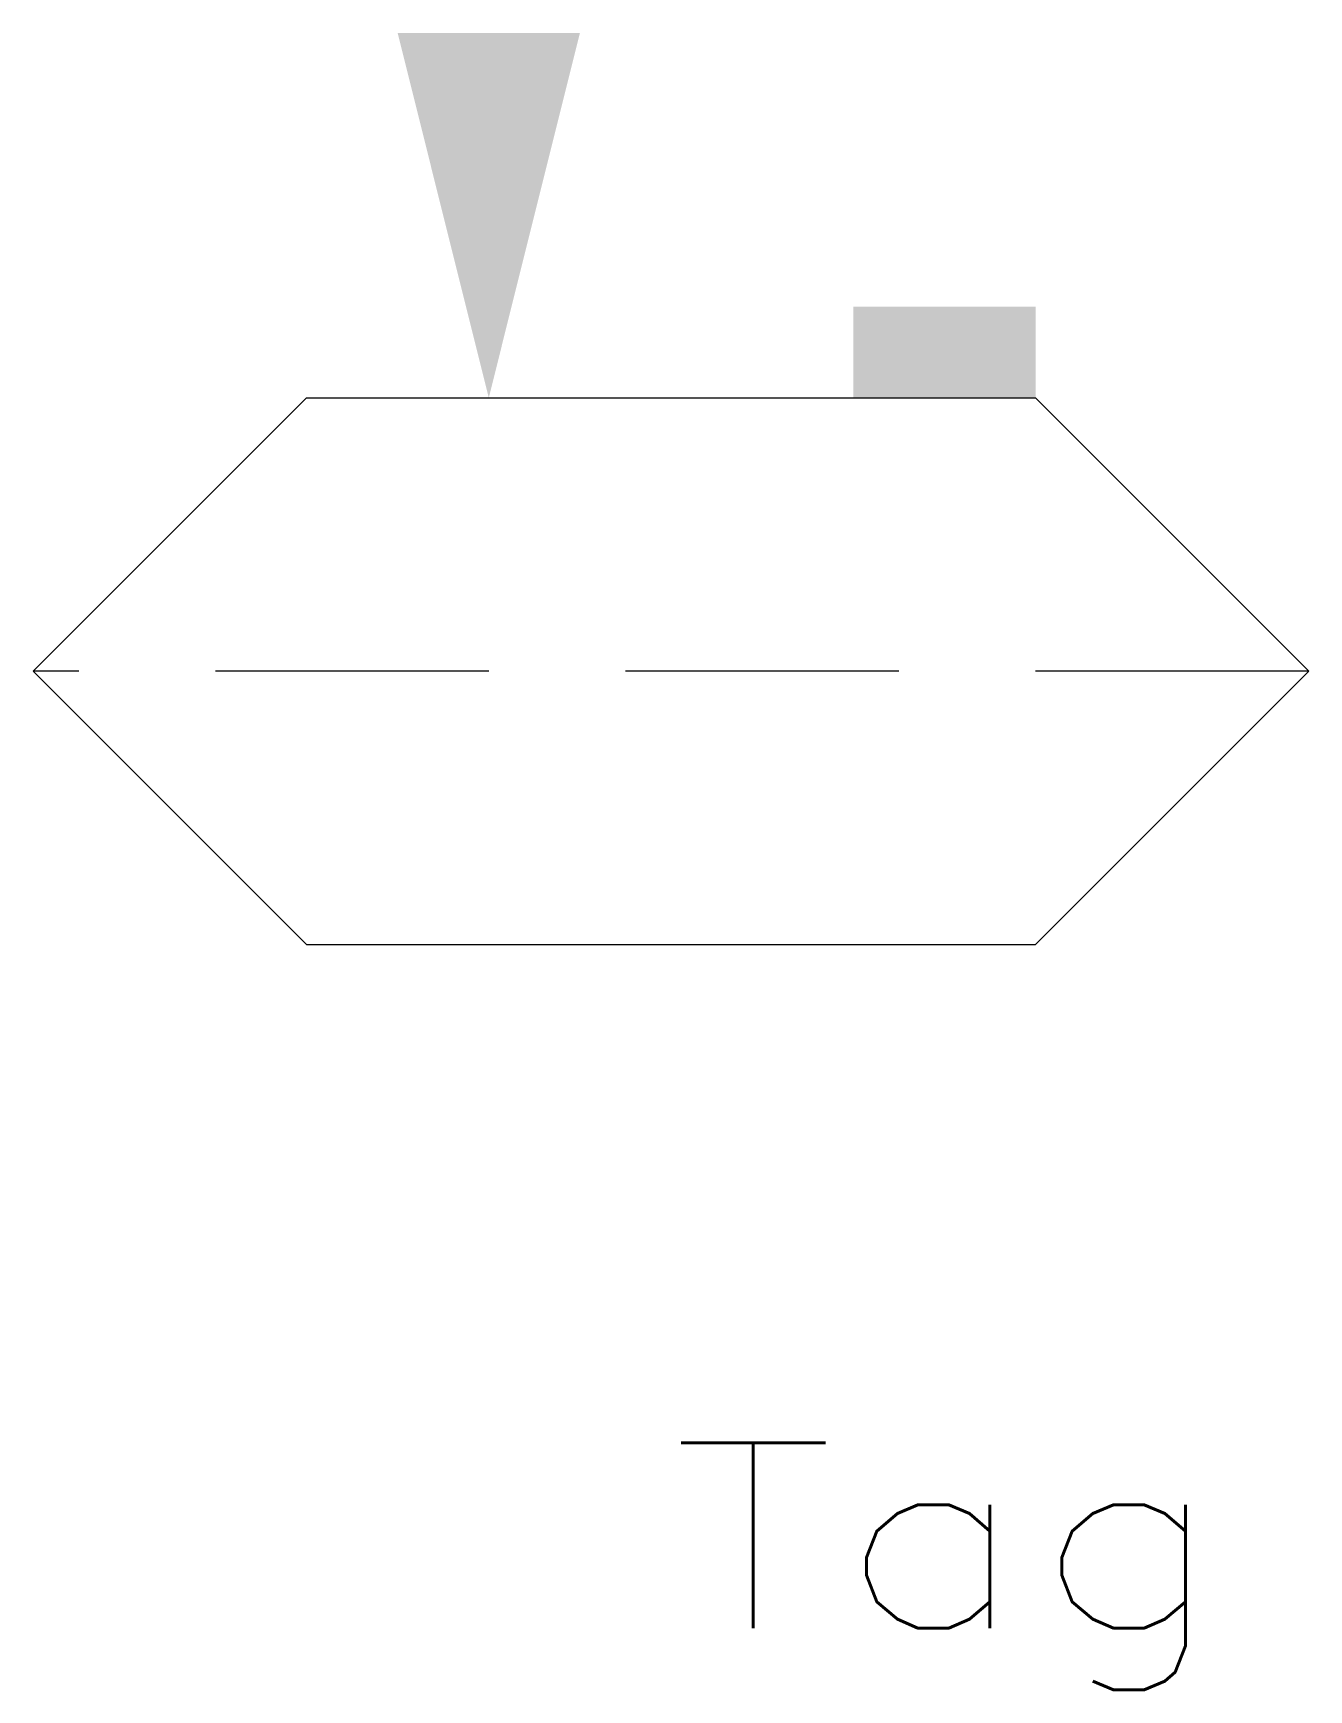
# Model space of a CAD drawing. Header units: inches. Extents: x -4.4 to 4.4, y -8.2 to 3.1.
import ezdxf
from ezdxf.enums import TextEntityAlignment as Align

# ---------------------------------------------------------------- set-up
doc = ezdxf.new("R2010")
doc.units = ezdxf.units.IN
doc.header["$LTSCALE"] = 7.5
doc.header["$MEASUREMENT"] = 0
doc.linetypes.add('HIDDEN', pattern=[0.375, 0.25, -0.125])
doc.layers.get('0').update_dxf_attribs({"lineweight": 0})
doc.styles.add('STANDARD1', font='TXT.SHX')

msp = doc.modelspace()

# ---------------------------------------------------------------- linework, layer by layer
for p, q in [((-2.491, 0.646), (-4.366, -1.229)), ((-2.491, 0.646), (2.509, 0.646)), ((2.509, 0.646), (4.384, -1.229)), ((-2.491, -3.104), (-4.366, -1.229)), ((2.509, -3.104), (4.384, -1.229)), ((-2.491, -3.104), (2.509, -3.104))]:
    msp.add_line(p, q)
at = {"linetype": 'HIDDEN'}
msp.add_line((4.384, -1.229), (-4.366, -1.229), dxfattribs=at)
for points in [[(-1.866, 3.146), (-0.616, 3.146), (-1.241, 0.646)], [(1.259, 1.271), (2.509, 1.271), (1.259, 0.646), (2.509, 0.646)]]:
    msp.add_solid(points)

# ---------------------------------------------------------------- texts
at = {"color": 7, "linetype": 'Continuous', "style": 'STANDARD1', "width": 1.166667}
msp.add_text('Tag', height=1.27, dxfattribs=at).set_placement((0.009, -7.791), (3.819, -7.791), align=Align.FIT)

doc.saveas('drawing.dxf')
